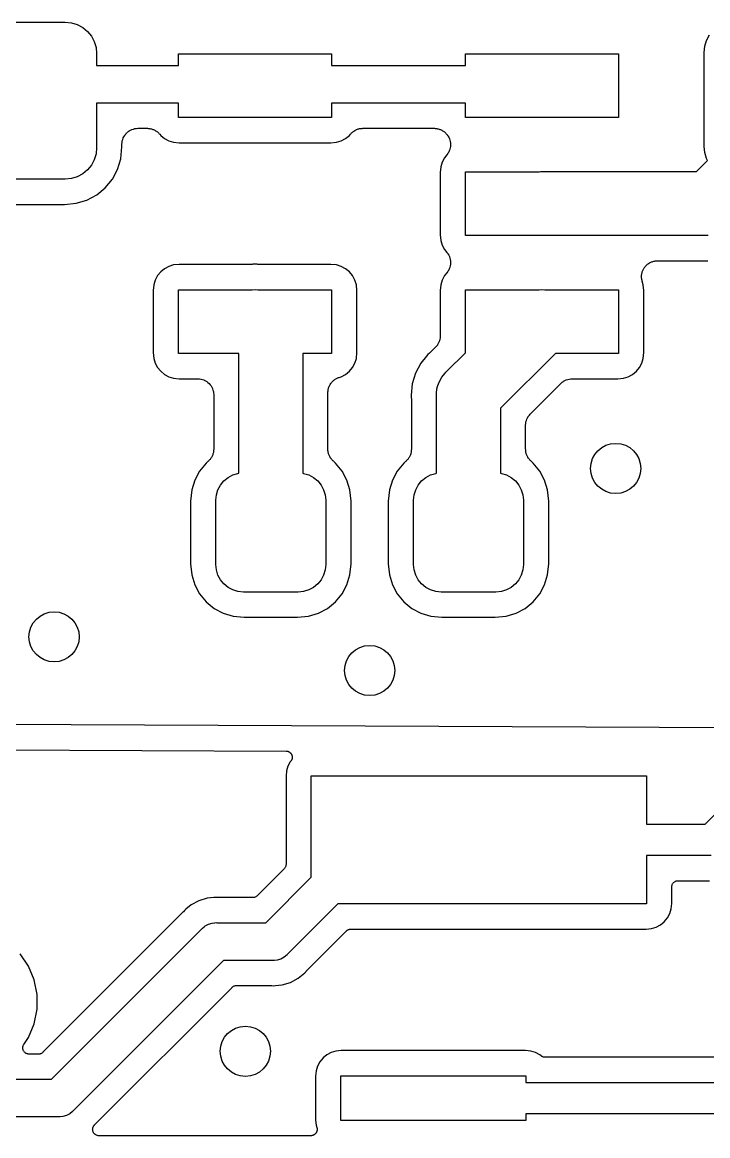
# Model space of a CAD drawing. Extents: x 5.16 to 6.06, y -3.88 to -2.24.
# Drawn here: x 5.6258 to 5.8408, y -3.0862 to -2.7369 of the extents above; entities that cross this region are included whole.
import ezdxf

# ---------------------------------------------------------------- set-up
doc = ezdxf.new("R2010")
doc.units = 0
doc.header["$MEASUREMENT"] = 0
doc.layers.add('BLACK', color=7, linetype='CONTINUOUS')

msp = doc.modelspace()

# ---------------------------------------------------------------- linework, layer by layer
at = {"layer": 'BLACK', "linetype": 'CONTINUOUS'}
for p, q in [((5.59009, -2.73694), (5.63931, -2.73694)), ((5.63931, -2.73694), (5.64123, -2.73713)), ((5.64123, -2.73713), (5.64307, -2.73769)), ((5.64307, -2.73769), (5.64478, -2.7386)), ((5.64478, -2.7386), (5.64627, -2.73982)), ((5.64627, -2.73982), (5.64749, -2.74131)), ((5.64749, -2.74131), (5.6484, -2.74301)), ((5.84045, -2.74262), (5.84136, -2.74092)), ((5.6484, -2.74301), (5.64896, -2.74486)), ((5.64896, -2.74486), (5.64915, -2.74678)), ((5.8397, -2.74639), (5.83989, -2.74447)), ((5.83989, -2.74447), (5.84045, -2.74262)), ((5.64915, -2.74678), (5.64915, -2.75053)), ((5.67484, -2.75053), (5.67484, -2.74683)), ((5.67484, -2.74683), (5.72284, -2.74683)), ((5.72284, -2.74683), (5.72284, -2.75053)), ((5.76484, -2.75053), (5.76484, -2.74683)), ((5.76484, -2.74683), (5.81284, -2.74683)), ((5.81284, -2.74683), (5.81284, -2.76683)), ((5.8397, -2.77591), (5.8397, -2.74639)), ((5.64915, -2.75053), (5.67484, -2.75053)), ((5.72284, -2.75053), (5.76484, -2.75053)), ((5.67484, -2.76234), (5.64915, -2.76234)), ((5.64915, -2.76234), (5.64915, -2.77631)), ((5.67484, -2.76683), (5.67484, -2.76234)), ((5.76484, -2.76234), (5.72284, -2.76234)), ((5.72284, -2.76234), (5.72284, -2.76683)), ((5.76484, -2.76683), (5.76484, -2.76234)), ((5.72284, -2.76683), (5.67484, -2.76683)), ((5.81284, -2.76683), (5.76484, -2.76683)), ((5.65734, -2.77372), (5.65748, -2.77328)), ((5.65748, -2.77328), (5.65749, -2.77326)), ((5.65749, -2.77324), (5.65772, -2.77283)), ((5.65749, -2.77326), (5.65749, -2.77324)), ((5.65772, -2.77283), (5.65794, -2.77242)), ((5.65794, -2.77242), (5.65795, -2.7724)), ((5.65795, -2.7724), (5.65796, -2.77239)), ((5.65796, -2.77239), (5.65826, -2.77203)), ((5.65826, -2.77203), (5.65856, -2.77166)), ((5.65856, -2.77166), (5.65858, -2.77165)), ((5.65858, -2.77165), (5.65859, -2.77164)), ((5.65859, -2.77164), (5.65895, -2.77135)), ((5.65895, -2.77135), (5.65932, -2.77105)), ((5.65932, -2.77105), (5.65933, -2.77104)), ((5.65933, -2.77104), (5.65935, -2.77103)), ((5.65935, -2.77103), (5.65977, -2.77081)), ((5.65977, -2.77081), (5.66018, -2.77059)), ((5.66018, -2.77059), (5.6602, -2.77058)), ((5.6602, -2.77058), (5.66021, -2.77058)), ((5.66021, -2.77058), (5.66066, -2.77044)), ((5.66066, -2.77044), (5.66112, -2.77031)), ((5.66112, -2.77031), (5.66113, -2.77031)), ((5.66113, -2.77031), (5.66115, -2.7703)), ((5.66115, -2.7703), (5.66162, -2.77026)), ((5.66162, -2.77026), (5.66209, -2.77021)), ((5.66209, -2.77021), (5.66506, -2.77021)), ((5.66506, -2.77021), (5.66513, -2.77021)), ((5.66513, -2.77021), (5.66535, -2.77024)), ((5.66535, -2.77024), (5.66557, -2.77024)), ((5.66557, -2.77024), (5.66583, -2.77029)), ((5.66583, -2.77029), (5.6661, -2.77032)), ((5.6661, -2.77032), (5.66631, -2.77039)), ((5.66631, -2.77039), (5.66653, -2.77043)), ((5.66653, -2.77043), (5.66678, -2.77054)), ((5.66678, -2.77054), (5.66703, -2.77062)), ((5.66703, -2.77062), (5.66722, -2.77072)), ((5.66722, -2.77072), (5.66743, -2.77081)), ((5.66743, -2.77081), (5.66765, -2.77096)), ((5.66765, -2.77096), (5.66789, -2.77109)), ((5.66789, -2.77109), (5.66806, -2.77123)), ((5.66806, -2.77123), (5.66824, -2.77135)), ((5.66824, -2.77135), (5.66843, -2.77154)), ((5.66843, -2.77154), (5.66864, -2.77171)), ((5.66864, -2.77171), (5.66877, -2.77189)), ((5.66877, -2.77189), (5.66893, -2.77204)), ((5.66893, -2.77204), (5.66924, -2.77242)), ((5.66924, -2.77242), (5.67044, -2.77341)), ((5.72723, -2.77341), (5.72843, -2.77242)), ((5.72843, -2.77242), (5.72874, -2.77204)), ((5.72874, -2.77204), (5.72879, -2.77199)), ((5.72879, -2.77199), (5.72894, -2.77183)), ((5.72894, -2.77183), (5.72908, -2.77166)), ((5.72908, -2.77166), (5.72929, -2.77149)), ((5.72929, -2.77149), (5.72949, -2.77131)), ((5.72949, -2.77131), (5.72967, -2.77119)), ((5.72967, -2.77119), (5.72984, -2.77105)), ((5.72984, -2.77105), (5.73008, -2.77092)), ((5.73008, -2.77092), (5.7303, -2.77077)), ((5.7303, -2.77077), (5.73051, -2.77069)), ((5.73051, -2.77069), (5.7307, -2.77059)), ((5.7307, -2.77059), (5.73096, -2.77051)), ((5.73096, -2.77051), (5.73121, -2.77041)), ((5.73121, -2.77041), (5.73143, -2.77037)), ((5.73143, -2.77037), (5.73164, -2.77031)), ((5.73164, -2.77031), (5.7319, -2.77028)), ((5.7319, -2.77028), (5.73217, -2.77023)), ((5.73217, -2.77023), (5.73239, -2.77023)), ((5.73239, -2.77023), (5.73261, -2.77021)), ((5.73261, -2.77021), (5.75506, -2.77021)), ((5.75506, -2.77021), (5.75513, -2.77021)), ((5.75513, -2.77021), (5.75535, -2.77024)), ((5.75535, -2.77024), (5.75557, -2.77024)), ((5.75557, -2.77024), (5.75583, -2.77029)), ((5.75583, -2.77029), (5.7561, -2.77032)), ((5.7561, -2.77032), (5.75631, -2.77039)), ((5.75631, -2.77039), (5.75653, -2.77043)), ((5.75653, -2.77043), (5.75678, -2.77054)), ((5.75678, -2.77054), (5.75703, -2.77062)), ((5.75703, -2.77062), (5.75722, -2.77072)), ((5.75722, -2.77072), (5.75743, -2.77081)), ((5.75743, -2.77081), (5.75765, -2.77096)), ((5.75765, -2.77096), (5.75789, -2.77109)), ((5.75789, -2.77109), (5.75806, -2.77123)), ((5.75806, -2.77123), (5.75824, -2.77135)), ((5.75824, -2.77135), (5.75843, -2.77154)), ((5.75843, -2.77154), (5.75864, -2.77171)), ((5.75864, -2.77171), (5.75877, -2.77189)), ((5.75877, -2.77189), (5.75893, -2.77204)), ((5.75893, -2.77204), (5.75902, -2.77215)), ((5.75902, -2.77215), (5.75904, -2.77218)), ((5.75904, -2.77218), (5.75904, -2.77218)), ((5.75904, -2.77218), (5.75904, -2.77218)), ((5.75904, -2.77218), (5.75907, -2.77221)), ((5.75907, -2.77221), (5.7592, -2.77242)), ((5.7592, -2.77242), (5.75925, -2.77247)), ((5.75925, -2.77247), (5.75928, -2.77254)), ((5.75928, -2.77254), (5.75932, -2.7726)), ((5.75932, -2.7726), (5.75958, -2.77299)), ((5.75958, -2.77299), (5.75959, -2.77301)), ((5.75959, -2.77301), (5.7596, -2.77303)), ((5.7596, -2.77303), (5.75977, -2.77346)), ((5.64915, -2.77631), (5.64896, -2.77823)), ((5.65672, -2.77977), (5.65709, -2.77606)), ((5.65709, -2.77514), (5.65714, -2.77467)), ((5.65709, -2.77518), (5.65709, -2.77514)), ((5.65709, -2.77521), (5.65709, -2.77518)), ((5.65709, -2.77518), (5.65709, -2.77518)), ((5.65709, -2.77518), (5.65709, -2.77518)), ((5.65709, -2.77606), (5.65709, -2.77521)), ((5.65714, -2.77467), (5.65719, -2.77421)), ((5.65719, -2.77419), (5.6572, -2.77417)), ((5.65719, -2.77421), (5.65719, -2.77419)), ((5.6572, -2.77417), (5.65734, -2.77372)), ((5.67044, -2.77341), (5.67181, -2.77414)), ((5.67181, -2.77414), (5.67329, -2.77459)), ((5.67329, -2.77459), (5.67508, -2.77476)), ((5.67508, -2.77476), (5.72259, -2.77476)), ((5.72259, -2.77476), (5.72438, -2.77459)), ((5.72438, -2.77459), (5.72586, -2.77414)), ((5.72586, -2.77414), (5.72723, -2.77341)), ((5.75993, -2.77682), (5.75974, -2.77726)), ((5.75977, -2.77346), (5.75995, -2.7739)), ((5.75994, -2.77679), (5.75993, -2.7768)), ((5.75993, -2.7768), (5.75993, -2.77682)), ((5.76003, -2.77633), (5.75994, -2.77679)), ((5.75995, -2.7739), (5.75995, -2.77392)), ((5.75995, -2.77392), (5.75996, -2.77393)), ((5.75996, -2.77393), (5.76004, -2.77439)), ((5.76013, -2.77587), (5.76003, -2.77633)), ((5.76004, -2.77439), (5.76013, -2.77485)), ((5.76013, -2.77485), (5.76013, -2.77487)), ((5.76013, -2.77487), (5.76014, -2.77489)), ((5.76014, -2.77489), (5.76013, -2.77536)), ((5.76013, -2.77536), (5.76013, -2.77583)), ((5.76013, -2.77583), (5.76013, -2.77585)), ((5.76013, -2.77585), (5.76013, -2.77587)), ((5.83989, -2.77783), (5.8397, -2.77591)), ((5.6484, -2.78007), (5.64749, -2.78178)), ((5.64896, -2.77823), (5.6484, -2.78007)), ((5.65571, -2.7831), (5.65672, -2.77977)), ((5.75826, -2.77943), (5.75753, -2.7808)), ((5.75902, -2.7785), (5.75826, -2.77943)), ((5.75928, -2.77811), (5.75902, -2.7785)), ((5.75955, -2.77772), (5.75928, -2.77811)), ((5.75956, -2.77769), (5.75955, -2.7777)), ((5.75955, -2.7777), (5.75955, -2.77772)), ((5.75974, -2.77726), (5.75956, -2.77769)), ((5.83731, -2.78379), (5.84079, -2.78031)), ((5.84045, -2.77968), (5.83989, -2.77783)), ((5.84079, -2.78031), (5.84045, -2.77968)), ((5.64627, -2.78327), (5.64478, -2.78449)), ((5.64749, -2.78178), (5.64627, -2.78327)), ((5.65407, -2.78617), (5.65571, -2.7831)), ((5.75707, -2.78228), (5.7569, -2.78407)), ((5.75753, -2.7808), (5.75707, -2.78228)), ((5.76484, -2.80383), (5.76484, -2.78383)), ((5.76484, -2.78383), (5.78794, -2.78383)), ((5.78794, -2.78383), (5.78834, -2.78379)), ((5.78834, -2.78379), (5.83731, -2.78379)), ((5.63931, -2.78615), (5.59009, -2.78615)), ((5.64123, -2.78596), (5.63931, -2.78615)), ((5.64307, -2.7854), (5.64123, -2.78596)), ((5.64478, -2.78449), (5.64307, -2.7854)), ((5.65186, -2.78886), (5.65407, -2.78617)), ((5.7569, -2.78407), (5.7569, -2.80358)), ((5.64917, -2.79107), (5.65186, -2.78886)), ((5.59034, -2.79409), (5.63906, -2.79409)), ((5.63906, -2.79409), (5.64277, -2.79372)), ((5.64277, -2.79372), (5.6461, -2.79271)), ((5.6461, -2.79271), (5.64917, -2.79107)), ((5.7569, -2.80358), (5.75707, -2.80537)), ((5.78794, -2.80383), (5.76484, -2.80383)), ((5.78834, -2.80387), (5.78794, -2.80383)), ((5.84098, -2.80387), (5.78834, -2.80387)), ((5.75707, -2.80537), (5.75753, -2.80685)), ((5.75753, -2.80685), (5.75826, -2.80822)), ((5.75826, -2.80822), (5.75902, -2.80915)), ((5.75902, -2.80915), (5.75904, -2.80918)), ((5.75904, -2.80918), (5.75904, -2.80918)), ((5.75904, -2.80918), (5.75904, -2.80918)), ((5.75904, -2.80918), (5.75907, -2.80921)), ((5.75907, -2.80921), (5.75932, -2.8096)), ((5.75932, -2.8096), (5.75958, -2.80999)), ((5.75958, -2.80999), (5.75959, -2.81001)), ((5.75959, -2.81001), (5.7596, -2.81003)), ((5.7596, -2.81003), (5.75977, -2.81046)), ((5.75977, -2.81046), (5.75995, -2.8109)), ((5.75995, -2.8109), (5.75995, -2.81092)), ((5.75995, -2.81092), (5.75996, -2.81093)), ((5.75996, -2.81093), (5.76004, -2.81139)), ((5.76004, -2.81139), (5.76013, -2.81185)), ((5.82433, -2.81181), (5.82459, -2.81176)), ((5.82459, -2.81176), (5.82482, -2.81176)), ((5.82482, -2.81176), (5.82505, -2.81174)), ((5.82505, -2.81174), (5.84035, -2.81174)), ((5.84035, -2.81174), (5.84042, -2.81174)), ((5.84042, -2.81174), (5.84063, -2.81176)), ((5.84063, -2.81176), (5.84084, -2.81176)), ((5.66924, -2.81523), (5.66826, -2.81643)), ((5.67044, -2.81425), (5.66924, -2.81523)), ((5.67181, -2.81352), (5.67044, -2.81425)), ((5.67329, -2.81307), (5.67181, -2.81352)), ((5.67508, -2.81289), (5.67329, -2.81307)), ((5.69794, -2.81289), (5.67508, -2.81289)), ((5.69815, -2.81287), (5.69794, -2.81289)), ((5.69836, -2.81287), (5.69815, -2.81287)), ((5.69843, -2.81287), (5.69836, -2.81287)), ((5.69884, -2.81283), (5.69843, -2.81287)), ((5.69924, -2.81287), (5.69884, -2.81283)), ((5.69945, -2.81287), (5.69924, -2.81287)), ((5.69966, -2.81289), (5.69945, -2.81287)), ((5.69973, -2.81289), (5.69966, -2.81289)), ((5.72259, -2.81289), (5.69973, -2.81289)), ((5.72438, -2.81307), (5.72259, -2.81289)), ((5.72586, -2.81352), (5.72438, -2.81307)), ((5.72723, -2.81425), (5.72586, -2.81352)), ((5.72843, -2.81523), (5.72723, -2.81425)), ((5.72941, -2.81643), (5.72843, -2.81523)), ((5.75928, -2.81511), (5.75902, -2.8155)), ((5.75955, -2.81472), (5.75928, -2.81511)), ((5.75956, -2.81469), (5.75955, -2.8147)), ((5.75955, -2.8147), (5.75955, -2.81472)), ((5.75974, -2.81426), (5.75956, -2.81469)), ((5.75993, -2.81382), (5.75974, -2.81426)), ((5.75994, -2.81379), (5.75993, -2.8138)), ((5.75993, -2.8138), (5.75993, -2.81382)), ((5.76003, -2.81333), (5.75994, -2.81379)), ((5.76013, -2.81287), (5.76003, -2.81333)), ((5.76013, -2.81185), (5.76013, -2.81187)), ((5.76013, -2.81187), (5.76014, -2.81189)), ((5.76014, -2.81189), (5.76013, -2.81236)), ((5.76013, -2.81236), (5.76013, -2.81283)), ((5.76013, -2.81283), (5.76013, -2.81285)), ((5.76013, -2.81285), (5.76013, -2.81287)), ((5.82023, -2.81549), (5.82028, -2.81523)), ((5.82028, -2.81523), (5.82037, -2.81502)), ((5.82037, -2.81502), (5.82044, -2.8148)), ((5.82044, -2.8148), (5.82056, -2.81458)), ((5.82056, -2.81458), (5.82066, -2.81434)), ((5.82066, -2.81434), (5.82079, -2.81415)), ((5.82079, -2.81415), (5.8209, -2.81394)), ((5.8209, -2.81394), (5.82107, -2.81374)), ((5.82107, -2.81374), (5.82121, -2.81353)), ((5.82121, -2.81353), (5.82138, -2.81337)), ((5.82138, -2.81337), (5.82153, -2.81319)), ((5.82153, -2.81319), (5.82173, -2.81303)), ((5.82173, -2.81303), (5.82191, -2.81285)), ((5.82191, -2.81285), (5.8221, -2.81272)), ((5.8221, -2.81272), (5.82228, -2.81258)), ((5.82228, -2.81258), (5.82251, -2.81245)), ((5.82251, -2.81245), (5.82273, -2.81231)), ((5.82273, -2.81231), (5.82294, -2.81223)), ((5.82294, -2.81223), (5.82314, -2.81212)), ((5.82314, -2.81212), (5.82339, -2.81204)), ((5.82339, -2.81204), (5.82363, -2.81195)), ((5.82363, -2.81195), (5.82386, -2.8119)), ((5.82386, -2.8119), (5.82408, -2.81184)), ((5.82408, -2.81184), (5.82433, -2.81181)), ((5.66753, -2.8178), (5.66707, -2.81928)), ((5.66826, -2.81643), (5.66753, -2.8178)), ((5.73014, -2.8178), (5.72941, -2.81643)), ((5.7306, -2.81928), (5.73014, -2.8178)), ((5.75753, -2.8178), (5.75707, -2.81928)), ((5.75826, -2.81643), (5.75753, -2.8178)), ((5.75902, -2.8155), (5.75826, -2.81643)), ((5.82005, -2.81671), (5.82008, -2.81645)), ((5.82007, -2.81693), (5.82005, -2.81671)), ((5.82007, -2.81717), (5.82007, -2.81693)), ((5.82011, -2.81742), (5.82007, -2.81717)), ((5.82008, -2.81619), (5.82013, -2.81596)), ((5.82008, -2.81645), (5.82008, -2.81619)), ((5.82014, -2.81768), (5.82011, -2.81742)), ((5.82013, -2.81596), (5.82015, -2.81573)), ((5.8202, -2.8179), (5.82014, -2.81768)), ((5.82015, -2.81573), (5.82023, -2.81549)), ((5.82024, -2.81812), (5.8202, -2.8179)), ((5.82026, -2.81819), (5.82024, -2.81812)), ((5.8206, -2.81928), (5.82026, -2.81819)), ((5.66707, -2.81928), (5.6669, -2.82107)), ((5.6669, -2.82107), (5.6669, -2.84058)), ((5.67484, -2.84083), (5.67484, -2.82083)), ((5.67484, -2.82083), (5.69794, -2.82083)), ((5.69794, -2.82083), (5.69884, -2.82074)), ((5.69884, -2.82074), (5.69973, -2.82083)), ((5.69973, -2.82083), (5.72284, -2.82083)), ((5.72284, -2.82083), (5.72284, -2.84083)), ((5.73077, -2.82107), (5.7306, -2.81928)), ((5.73077, -2.84058), (5.73077, -2.82107)), ((5.75707, -2.81928), (5.7569, -2.82107)), ((5.7569, -2.82107), (5.7569, -2.83536)), ((5.76484, -2.84063), (5.76484, -2.82083)), ((5.76484, -2.82083), (5.78794, -2.82083)), ((5.78794, -2.82083), (5.78883, -2.82074)), ((5.78883, -2.82074), (5.78973, -2.82083)), ((5.78973, -2.82083), (5.81284, -2.82083)), ((5.81284, -2.82083), (5.81284, -2.84083)), ((5.82077, -2.82107), (5.8206, -2.81928)), ((5.82077, -2.84058), (5.82077, -2.82107)), ((5.75685, -2.83589), (5.7568, -2.83635)), ((5.7569, -2.83543), (5.75685, -2.83589)), ((5.7569, -2.83536), (5.7569, -2.83538)), ((5.7569, -2.83538), (5.7569, -2.83538)), ((5.7569, -2.83538), (5.7569, -2.83538)), ((5.7569, -2.83538), (5.7569, -2.83543)), ((5.75543, -2.83889), (5.75391, -2.84042)), ((5.75573, -2.83854), (5.75543, -2.83889)), ((5.75602, -2.83818), (5.75573, -2.83854)), ((5.75604, -2.83816), (5.75602, -2.83818)), ((5.75605, -2.83814), (5.75604, -2.83816)), ((5.75627, -2.83773), (5.75605, -2.83814)), ((5.75649, -2.83733), (5.75627, -2.83773)), ((5.7565, -2.8373), (5.75649, -2.83733)), ((5.75651, -2.83728), (5.7565, -2.8373)), ((5.75665, -2.83684), (5.75651, -2.83728)), ((5.75679, -2.8364), (5.75665, -2.83684)), ((5.7568, -2.83635), (5.75679, -2.83637)), ((5.75679, -2.83637), (5.75679, -2.8364)), ((5.6669, -2.84058), (5.66707, -2.84237)), ((5.66707, -2.84237), (5.66753, -2.84385)), ((5.69374, -2.84083), (5.67484, -2.84083)), ((5.69374, -2.87842), (5.69374, -2.84083)), ((5.72284, -2.84083), (5.71382, -2.84083)), ((5.71382, -2.84083), (5.71382, -2.87842)), ((5.73014, -2.84385), (5.7306, -2.84237)), ((5.7306, -2.84237), (5.73077, -2.84058)), ((5.75265, -2.84164), (5.75082, -2.84388)), ((5.75306, -2.84115), (5.75265, -2.84164)), ((5.75265, -2.84164), (5.75265, -2.84164)), ((5.75355, -2.84074), (5.75306, -2.84115)), ((5.7537, -2.8406), (5.75355, -2.84074)), ((5.75386, -2.84046), (5.7537, -2.8406)), ((5.75391, -2.84042), (5.75386, -2.84046)), ((5.75903, -2.84643), (5.76484, -2.84063)), ((5.79303, -2.84083), (5.77582, -2.85804)), ((5.81284, -2.84083), (5.79303, -2.84083)), ((5.82014, -2.84385), (5.8206, -2.84237)), ((5.8206, -2.84237), (5.82077, -2.84058)), ((5.66753, -2.84385), (5.66826, -2.84522)), ((5.66826, -2.84522), (5.66924, -2.84642)), ((5.66924, -2.84642), (5.67044, -2.84741)), ((5.72723, -2.84741), (5.72843, -2.84642)), ((5.72843, -2.84642), (5.72941, -2.84522)), ((5.72941, -2.84522), (5.73014, -2.84385)), ((5.75082, -2.84388), (5.74915, -2.84699)), ((5.75865, -2.84674), (5.75903, -2.84643)), ((5.81723, -2.84741), (5.81843, -2.84642)), ((5.81843, -2.84642), (5.81941, -2.84522)), ((5.81941, -2.84522), (5.82014, -2.84385)), ((5.67044, -2.84741), (5.67181, -2.84814)), ((5.67181, -2.84814), (5.67329, -2.84859)), ((5.67329, -2.84859), (5.67508, -2.84876)), ((5.67508, -2.84876), (5.68086, -2.84876)), ((5.68086, -2.84876), (5.6809, -2.84876)), ((5.6809, -2.84876), (5.6809, -2.84876)), ((5.6809, -2.84876), (5.6809, -2.84876)), ((5.6809, -2.84876), (5.68093, -2.84876)), ((5.68093, -2.84876), (5.6814, -2.84882)), ((5.6814, -2.84882), (5.68187, -2.84887)), ((5.68187, -2.84887), (5.68188, -2.84887)), ((5.68188, -2.84887), (5.6819, -2.84887)), ((5.6819, -2.84887), (5.68235, -2.84901)), ((5.68235, -2.84901), (5.6828, -2.84915)), ((5.6828, -2.84915), (5.68282, -2.84916)), ((5.68282, -2.84916), (5.68283, -2.84917)), ((5.68283, -2.84917), (5.68324, -2.84939)), ((5.68324, -2.84939), (5.68366, -2.84962)), ((5.68366, -2.84962), (5.68367, -2.84963)), ((5.68367, -2.84963), (5.68369, -2.84964)), ((5.68369, -2.84964), (5.68405, -2.84994)), ((5.68405, -2.84994), (5.68441, -2.85024)), ((5.72256, -2.85029), (5.72271, -2.85011)), ((5.72271, -2.85011), (5.72283, -2.84993)), ((5.72283, -2.84993), (5.72302, -2.84974)), ((5.72302, -2.84974), (5.72319, -2.84954)), ((5.72319, -2.84954), (5.72337, -2.8494)), ((5.72337, -2.8494), (5.72352, -2.84924)), ((5.72352, -2.84924), (5.72374, -2.84909)), ((5.72374, -2.84909), (5.72395, -2.84893)), ((5.72395, -2.84893), (5.72415, -2.84882)), ((5.72415, -2.84882), (5.72434, -2.8487)), ((5.72434, -2.8487), (5.72458, -2.8486)), ((5.72458, -2.8486), (5.72482, -2.84847)), ((5.72482, -2.84847), (5.72503, -2.84841)), ((5.72503, -2.84841), (5.72524, -2.84833)), ((5.72524, -2.84833), (5.72586, -2.84814)), ((5.72586, -2.84814), (5.72723, -2.84741)), ((5.74915, -2.84699), (5.74813, -2.85037)), ((5.75609, -2.85124), (5.75646, -2.85002)), ((5.75646, -2.85002), (5.7574, -2.84827)), ((5.7574, -2.84827), (5.75834, -2.84713)), ((5.75834, -2.84713), (5.75865, -2.84674)), ((5.75834, -2.84713), (5.75834, -2.84713)), ((5.79478, -2.85021), (5.79482, -2.85018)), ((5.79482, -2.85018), (5.79518, -2.84989)), ((5.79518, -2.84989), (5.79554, -2.8496)), ((5.79554, -2.8496), (5.79556, -2.84959)), ((5.79556, -2.84959), (5.79558, -2.84957)), ((5.79558, -2.84957), (5.79599, -2.84936)), ((5.79599, -2.84936), (5.7964, -2.84914)), ((5.7964, -2.84914), (5.79642, -2.84913)), ((5.79642, -2.84913), (5.79645, -2.84912)), ((5.79645, -2.84912), (5.79689, -2.84899)), ((5.79689, -2.84899), (5.79733, -2.84886)), ((5.79733, -2.84886), (5.79736, -2.84886)), ((5.79736, -2.84886), (5.79738, -2.84885)), ((5.79738, -2.84885), (5.79784, -2.84881)), ((5.79784, -2.84881), (5.7983, -2.84876)), ((5.7983, -2.84876), (5.81259, -2.84876)), ((5.81259, -2.84876), (5.81438, -2.84859)), ((5.81438, -2.84859), (5.81586, -2.84814)), ((5.81586, -2.84814), (5.81723, -2.84741)), ((5.68441, -2.85024), (5.68442, -2.85025)), ((5.68442, -2.85025), (5.68443, -2.85026)), ((5.68443, -2.85026), (5.68473, -2.85063)), ((5.68473, -2.85063), (5.68503, -2.851)), ((5.68503, -2.851), (5.68504, -2.85101)), ((5.68504, -2.85101), (5.68505, -2.85103)), ((5.68505, -2.85103), (5.68526, -2.85144)), ((5.68526, -2.85144), (5.68549, -2.85186)), ((5.68549, -2.85186), (5.68549, -2.85187)), ((5.68549, -2.85187), (5.6855, -2.85189)), ((5.6855, -2.85189), (5.68563, -2.85234)), ((5.68563, -2.85234), (5.68577, -2.85279)), ((5.68577, -2.85279), (5.68577, -2.85281)), ((5.68577, -2.85281), (5.68577, -2.85283)), ((5.68577, -2.85283), (5.68582, -2.85329)), ((5.68582, -2.85329), (5.68586, -2.85376)), ((5.72169, -2.85304), (5.72171, -2.85282)), ((5.72169, -2.85311), (5.72169, -2.85304)), ((5.72169, -2.87088), (5.72169, -2.85311)), ((5.72171, -2.85282), (5.72172, -2.85259)), ((5.72172, -2.85259), (5.72177, -2.85233)), ((5.72177, -2.85233), (5.7218, -2.85207)), ((5.7218, -2.85207), (5.72187, -2.85186)), ((5.72187, -2.85186), (5.72191, -2.85164)), ((5.72191, -2.85164), (5.72201, -2.85139)), ((5.72201, -2.85139), (5.72209, -2.85114)), ((5.72209, -2.85114), (5.7222, -2.85094)), ((5.7222, -2.85094), (5.72229, -2.85074)), ((5.72229, -2.85074), (5.72244, -2.85052)), ((5.72244, -2.85052), (5.72256, -2.85029)), ((5.74813, -2.85037), (5.74778, -2.85388)), ((5.7557, -2.85388), (5.75575, -2.85331)), ((5.75575, -2.85331), (5.75589, -2.85191)), ((5.75589, -2.85191), (5.75609, -2.85124)), ((5.78516, -2.85983), (5.79477, -2.85023)), ((5.79477, -2.85023), (5.79478, -2.85022)), ((5.79478, -2.85022), (5.79478, -2.85021)), ((5.79478, -2.85022), (5.79478, -2.85022)), ((5.68586, -2.85376), (5.68586, -2.87088)), ((5.74778, -2.85388), (5.74785, -2.85451)), ((5.74785, -2.85451), (5.74785, -2.85458)), ((5.74785, -2.85458), (5.74785, -2.85479)), ((5.74785, -2.85479), (5.74787, -2.855)), ((5.74787, -2.855), (5.74787, -2.87088)), ((5.75574, -2.85437), (5.7557, -2.85388)), ((5.75574, -2.87842), (5.75574, -2.85437)), ((5.77582, -2.85804), (5.77582, -2.87842)), ((5.78432, -2.86099), (5.78454, -2.86059)), ((5.78454, -2.86059), (5.78456, -2.86057)), ((5.78456, -2.86057), (5.78457, -2.86054)), ((5.78457, -2.86054), (5.78487, -2.86019)), ((5.78487, -2.86019), (5.78516, -2.85983)), ((5.7837, -2.8633), (5.78375, -2.86284)), ((5.7837, -2.86335), (5.7837, -2.8633)), ((5.7837, -2.86337), (5.7837, -2.86335)), ((5.7837, -2.86335), (5.7837, -2.86335)), ((5.7837, -2.86335), (5.7837, -2.86335)), ((5.7837, -2.87088), (5.7837, -2.86337)), ((5.78375, -2.86284), (5.7838, -2.86238)), ((5.7838, -2.86236), (5.78381, -2.86233)), ((5.7838, -2.86238), (5.7838, -2.86236)), ((5.78381, -2.86233), (5.78395, -2.86189)), ((5.78395, -2.86189), (5.78408, -2.86145)), ((5.78408, -2.86145), (5.78409, -2.86142)), ((5.78409, -2.86142), (5.7841, -2.8614)), ((5.7841, -2.8614), (5.78432, -2.86099)), ((5.68586, -2.87095), (5.68584, -2.87117)), ((5.68586, -2.87088), (5.68586, -2.87095)), ((5.72171, -2.8711), (5.72169, -2.87088)), ((5.72171, -2.87132), (5.72171, -2.8711)), ((5.74787, -2.87095), (5.74785, -2.87117)), ((5.74787, -2.87088), (5.74787, -2.87095)), ((5.78372, -2.8711), (5.7837, -2.87088)), ((5.78372, -2.87132), (5.78372, -2.8711)), ((5.68419, -2.87459), (5.68403, -2.87475)), ((5.68436, -2.87445), (5.68419, -2.87459)), ((5.68453, -2.87425), (5.68436, -2.87445)), ((5.68472, -2.87406), (5.68453, -2.87425)), ((5.68485, -2.87388), (5.68472, -2.87406)), ((5.68499, -2.87371), (5.68485, -2.87388)), ((5.68512, -2.87347), (5.68499, -2.87371)), ((5.68527, -2.87325), (5.68512, -2.87347)), ((5.68535, -2.87304), (5.68527, -2.87325)), ((5.68546, -2.87285), (5.68535, -2.87304)), ((5.68554, -2.8726), (5.68546, -2.87285)), ((5.68564, -2.87235), (5.68554, -2.8726)), ((5.68569, -2.87213), (5.68564, -2.87235)), ((5.68575, -2.87192), (5.68569, -2.87213)), ((5.68578, -2.87165), (5.68575, -2.87192)), ((5.68584, -2.87139), (5.68578, -2.87165)), ((5.68584, -2.87117), (5.68584, -2.87139)), ((5.72176, -2.87159), (5.72171, -2.87132)), ((5.72178, -2.87185), (5.72176, -2.87159)), ((5.72185, -2.87206), (5.72178, -2.87185)), ((5.72189, -2.87228), (5.72185, -2.87206)), ((5.72199, -2.87253), (5.72189, -2.87228)), ((5.72207, -2.87279), (5.72199, -2.87253)), ((5.72217, -2.87298), (5.72207, -2.87279)), ((5.72225, -2.87319), (5.72217, -2.87298)), ((5.7224, -2.87341), (5.72225, -2.87319)), ((5.72252, -2.87365), (5.7224, -2.87341)), ((5.72266, -2.87382), (5.72252, -2.87365)), ((5.72278, -2.874), (5.72266, -2.87382)), ((5.72297, -2.8742), (5.72278, -2.874)), ((5.72314, -2.87441), (5.72297, -2.8742)), ((5.72331, -2.87455), (5.72314, -2.87441)), ((5.72346, -2.8747), (5.72331, -2.87455)), ((5.7462, -2.87459), (5.74604, -2.87475)), ((5.74637, -2.87445), (5.7462, -2.87459)), ((5.74654, -2.87425), (5.74637, -2.87445)), ((5.74673, -2.87406), (5.74654, -2.87425)), ((5.74685, -2.87388), (5.74673, -2.87406)), ((5.747, -2.87371), (5.74685, -2.87388)), ((5.74713, -2.87347), (5.747, -2.87371)), ((5.74728, -2.87325), (5.74713, -2.87347)), ((5.74736, -2.87304), (5.74728, -2.87325)), ((5.74747, -2.87285), (5.74736, -2.87304)), ((5.74755, -2.8726), (5.74747, -2.87285)), ((5.74765, -2.87235), (5.74755, -2.8726)), ((5.74769, -2.87213), (5.74765, -2.87235)), ((5.74776, -2.87192), (5.74769, -2.87213)), ((5.74779, -2.87165), (5.74776, -2.87192)), ((5.74784, -2.87139), (5.74779, -2.87165)), ((5.74785, -2.87117), (5.74784, -2.87139)), ((5.78377, -2.87159), (5.78372, -2.87132)), ((5.78379, -2.87185), (5.78377, -2.87159)), ((5.78386, -2.87206), (5.78379, -2.87185)), ((5.7839, -2.87228), (5.78386, -2.87206)), ((5.784, -2.87253), (5.7839, -2.87228)), ((5.78407, -2.87279), (5.784, -2.87253)), ((5.78418, -2.87298), (5.78407, -2.87279)), ((5.78426, -2.87319), (5.78418, -2.87298)), ((5.78441, -2.87341), (5.78426, -2.87319)), ((5.78453, -2.87365), (5.78441, -2.87341)), ((5.78467, -2.87382), (5.78453, -2.87365)), ((5.78479, -2.874), (5.78467, -2.87382)), ((5.78498, -2.8742), (5.78479, -2.874)), ((5.78515, -2.87441), (5.78498, -2.8742)), ((5.78532, -2.87455), (5.78515, -2.87441)), ((5.78547, -2.8747), (5.78532, -2.87455)), ((5.68142, -2.87771), (5.6799, -2.88056)), ((5.68348, -2.8752), (5.68142, -2.87771)), ((5.68403, -2.87475), (5.68348, -2.8752)), ((5.72352, -2.87475), (5.72346, -2.8747)), ((5.72407, -2.8752), (5.72352, -2.87475)), ((5.72613, -2.87771), (5.72407, -2.8752)), ((5.72765, -2.88056), (5.72613, -2.87771)), ((5.74343, -2.87771), (5.74191, -2.88056)), ((5.74549, -2.8752), (5.74343, -2.87771)), ((5.74604, -2.87475), (5.74549, -2.8752)), ((5.78553, -2.87475), (5.78547, -2.8747)), ((5.78608, -2.8752), (5.78553, -2.87475)), ((5.78814, -2.87771), (5.78608, -2.8752)), ((5.78966, -2.88056), (5.78814, -2.87771)), ((5.6799, -2.88056), (5.67896, -2.88366)), ((5.688, -2.8821), (5.68907, -2.8808)), ((5.68907, -2.8808), (5.69038, -2.87973)), ((5.69038, -2.87973), (5.69187, -2.87893)), ((5.69187, -2.87893), (5.69348, -2.87844)), ((5.69348, -2.87844), (5.69374, -2.87842)), ((5.71382, -2.87842), (5.71407, -2.87844)), ((5.71407, -2.87844), (5.71568, -2.87893)), ((5.71568, -2.87893), (5.71717, -2.87973)), ((5.71717, -2.87973), (5.71848, -2.8808)), ((5.71848, -2.8808), (5.71955, -2.8821)), ((5.7286, -2.88366), (5.72765, -2.88056)), ((5.74191, -2.88056), (5.74096, -2.88366)), ((5.75001, -2.8821), (5.75108, -2.8808)), ((5.75108, -2.8808), (5.75239, -2.87973)), ((5.75239, -2.87973), (5.75388, -2.87893)), ((5.75388, -2.87893), (5.75549, -2.87844)), ((5.75549, -2.87844), (5.75574, -2.87842)), ((5.77582, -2.87842), (5.77608, -2.87844)), ((5.77608, -2.87844), (5.77769, -2.87893)), ((5.77769, -2.87893), (5.77918, -2.87973)), ((5.77918, -2.87973), (5.78049, -2.8808)), ((5.78049, -2.8808), (5.78156, -2.8821)), ((5.7906, -2.88366), (5.78966, -2.88056)), ((5.67896, -2.88366), (5.67862, -2.88713)), ((5.68672, -2.88521), (5.68721, -2.88359)), ((5.68721, -2.88359), (5.688, -2.8821)), ((5.71955, -2.8821), (5.72034, -2.88359)), ((5.72034, -2.88359), (5.72083, -2.88521)), ((5.72894, -2.88713), (5.7286, -2.88366)), ((5.74096, -2.88366), (5.74062, -2.88713)), ((5.74872, -2.88521), (5.74921, -2.88359)), ((5.74921, -2.88359), (5.75001, -2.8821)), ((5.78156, -2.8821), (5.78235, -2.88359)), ((5.78235, -2.88359), (5.78284, -2.88521)), ((5.79094, -2.88713), (5.7906, -2.88366)), ((5.67862, -2.88713), (5.67862, -2.90682)), ((5.68655, -2.88689), (5.68672, -2.88521)), ((5.68655, -2.90706), (5.68655, -2.88689)), ((5.72083, -2.88521), (5.721, -2.88689)), ((5.721, -2.88689), (5.721, -2.90706)), ((5.72894, -2.90682), (5.72894, -2.88713)), ((5.74062, -2.88713), (5.74062, -2.90682)), ((5.74856, -2.88689), (5.74872, -2.88521)), ((5.74856, -2.90706), (5.74856, -2.88689)), ((5.78284, -2.88521), (5.78301, -2.88689)), ((5.78301, -2.88689), (5.78301, -2.90706)), ((5.79094, -2.90682), (5.79094, -2.88713)), ((5.67862, -2.90682), (5.67896, -2.91029)), ((5.68672, -2.90875), (5.68655, -2.90706)), ((5.68721, -2.91036), (5.68672, -2.90875)), ((5.72083, -2.90875), (5.72034, -2.91036)), ((5.721, -2.90706), (5.72083, -2.90875)), ((5.7286, -2.91029), (5.72894, -2.90682)), ((5.74062, -2.90682), (5.74096, -2.91029)), ((5.74872, -2.90875), (5.74856, -2.90706)), ((5.74921, -2.91036), (5.74872, -2.90875)), ((5.78284, -2.90875), (5.78235, -2.91036)), ((5.78301, -2.90706), (5.78284, -2.90875)), ((5.7906, -2.91029), (5.79094, -2.90682)), ((5.67896, -2.91029), (5.6799, -2.91339)), ((5.688, -2.91185), (5.68721, -2.91036)), ((5.68907, -2.91315), (5.688, -2.91185)), ((5.71955, -2.91185), (5.71848, -2.91315)), ((5.72034, -2.91036), (5.71955, -2.91185)), ((5.72765, -2.91339), (5.7286, -2.91029)), ((5.74096, -2.91029), (5.74191, -2.91339)), ((5.75001, -2.91185), (5.74921, -2.91036)), ((5.75108, -2.91315), (5.75001, -2.91185)), ((5.78156, -2.91185), (5.78049, -2.91315)), ((5.78235, -2.91036), (5.78156, -2.91185)), ((5.78966, -2.91339), (5.7906, -2.91029)), ((5.6799, -2.91339), (5.68142, -2.91625)), ((5.68142, -2.91625), (5.68348, -2.91875)), ((5.69038, -2.91423), (5.68907, -2.91315)), ((5.69187, -2.91502), (5.69038, -2.91423)), ((5.69348, -2.91551), (5.69187, -2.91502)), ((5.69516, -2.91568), (5.69348, -2.91551)), ((5.71239, -2.91568), (5.69516, -2.91568)), ((5.71407, -2.91551), (5.71239, -2.91568)), ((5.71568, -2.91502), (5.71407, -2.91551)), ((5.71717, -2.91423), (5.71568, -2.91502)), ((5.71848, -2.91315), (5.71717, -2.91423)), ((5.72407, -2.91875), (5.72613, -2.91625)), ((5.72613, -2.91625), (5.72765, -2.91339)), ((5.74191, -2.91339), (5.74343, -2.91625)), ((5.74343, -2.91625), (5.74549, -2.91875)), ((5.75239, -2.91423), (5.75108, -2.91315)), ((5.75388, -2.91502), (5.75239, -2.91423)), ((5.75549, -2.91551), (5.75388, -2.91502)), ((5.75717, -2.91568), (5.75549, -2.91551)), ((5.7744, -2.91568), (5.75717, -2.91568)), ((5.77608, -2.91551), (5.7744, -2.91568)), ((5.77769, -2.91502), (5.77608, -2.91551)), ((5.77918, -2.91423), (5.77769, -2.91502)), ((5.78049, -2.91315), (5.77918, -2.91423)), ((5.78608, -2.91875), (5.78814, -2.91625)), ((5.78814, -2.91625), (5.78966, -2.91339)), ((5.68348, -2.91875), (5.68598, -2.9208)), ((5.72157, -2.9208), (5.72407, -2.91875)), ((5.74549, -2.91875), (5.74799, -2.9208)), ((5.78358, -2.9208), (5.78608, -2.91875)), ((5.68598, -2.9208), (5.68884, -2.92233)), ((5.68884, -2.92233), (5.69194, -2.92327)), ((5.69194, -2.92327), (5.69541, -2.92361)), ((5.71214, -2.92361), (5.71561, -2.92327)), ((5.71561, -2.92327), (5.71871, -2.92233)), ((5.71871, -2.92233), (5.72157, -2.9208)), ((5.74799, -2.9208), (5.75085, -2.92233)), ((5.75085, -2.92233), (5.75395, -2.92327)), ((5.75395, -2.92327), (5.75742, -2.92361)), ((5.77415, -2.92361), (5.77762, -2.92327)), ((5.77762, -2.92327), (5.78072, -2.92233)), ((5.78072, -2.92233), (5.78358, -2.9208)), ((5.69541, -2.92361), (5.71214, -2.92361)), ((5.75742, -2.92361), (5.77415, -2.92361)), ((5.85478, -2.95831), (5.54492, -2.95696)), ((5.53948, -2.96481), (5.70854, -2.96555)), ((5.70854, -2.96555), (5.70857, -2.96555)), ((5.70857, -2.96555), (5.70865, -2.96556)), ((5.70865, -2.96556), (5.70874, -2.96556)), ((5.70874, -2.96556), (5.70885, -2.96558)), ((5.70885, -2.96558), (5.70895, -2.96559)), ((5.70895, -2.96559), (5.70903, -2.96562)), ((5.70903, -2.96562), (5.70912, -2.96564)), ((5.70912, -2.96564), (5.70922, -2.96568)), ((5.70989, -2.96896), (5.70916, -2.97033)), ((5.70922, -2.96568), (5.70931, -2.96571)), ((5.70931, -2.96571), (5.70939, -2.96575)), ((5.70939, -2.96575), (5.70947, -2.96579)), ((5.70947, -2.96579), (5.70956, -2.96585)), ((5.70956, -2.96585), (5.70965, -2.9659)), ((5.70965, -2.9659), (5.70972, -2.96595)), ((5.70972, -2.96595), (5.70979, -2.966)), ((5.70979, -2.966), (5.70986, -2.96608)), ((5.70986, -2.96608), (5.70994, -2.96615)), ((5.71005, -2.96877), (5.70989, -2.96896)), ((5.70994, -2.96615), (5.71, -2.96621)), ((5.71, -2.96621), (5.71006, -2.96628)), ((5.7101, -2.96869), (5.71005, -2.96877)), ((5.71006, -2.96628), (5.71012, -2.96636)), ((5.71016, -2.96862), (5.7101, -2.96869)), ((5.71012, -2.96636), (5.71018, -2.96645)), ((5.71021, -2.96853), (5.71016, -2.96862)), ((5.71018, -2.96645), (5.71022, -2.96652)), ((5.71027, -2.96845), (5.71021, -2.96853)), ((5.71022, -2.96652), (5.71027, -2.9666)), ((5.71027, -2.9666), (5.71031, -2.96669)), ((5.7103, -2.96836), (5.71027, -2.96845)), ((5.71034, -2.96829), (5.7103, -2.96836)), ((5.71031, -2.96669), (5.71036, -2.96679)), ((5.71037, -2.96819), (5.71034, -2.96829)), ((5.71036, -2.96679), (5.71038, -2.96687)), ((5.71041, -2.96809), (5.71037, -2.96819)), ((5.71038, -2.96687), (5.71042, -2.96695)), ((5.71043, -2.968), (5.71041, -2.96809)), ((5.71042, -2.96695), (5.71044, -2.96706)), ((5.71046, -2.96792), (5.71043, -2.968)), ((5.71044, -2.96706), (5.71047, -2.96716)), ((5.71047, -2.96782), (5.71046, -2.96792)), ((5.71047, -2.96716), (5.71047, -2.96724)), ((5.71047, -2.96724), (5.71049, -2.96733)), ((5.71049, -2.96771), (5.71047, -2.96782)), ((5.71049, -2.96733), (5.71049, -2.96743)), ((5.71049, -2.96743), (5.7105, -2.96754)), ((5.7105, -2.96754), (5.71049, -2.96763)), ((5.71049, -2.96763), (5.71049, -2.96771)), ((5.70871, -2.97181), (5.70855, -2.97345)), ((5.70916, -2.97033), (5.70871, -2.97181)), ((5.70855, -2.97345), (5.70855, -3.00113)), ((5.71647, -3.00516), (5.71647, -2.97335)), ((5.71647, -2.97335), (5.82159, -2.97335)), ((5.82159, -2.97335), (5.82159, -2.98851)), ((5.84006, -2.98851), (5.85006, -2.97852)), ((5.82159, -2.98851), (5.84006, -2.98851)), ((5.84186, -2.99835), (5.82159, -2.99835)), ((5.82159, -2.99835), (5.82159, -3.01351)), ((5.70797, -3.00252), (5.69953, -3.01097)), ((5.70809, -3.00238), (5.70797, -3.00252)), ((5.70821, -3.00224), (5.70809, -3.00238)), ((5.70822, -3.00223), (5.70821, -3.00223)), ((5.70821, -3.00223), (5.70821, -3.00224)), ((5.70831, -3.00206), (5.70822, -3.00223)), ((5.70839, -3.00191), (5.70831, -3.00206)), ((5.7084, -3.0019), (5.70839, -3.00191)), ((5.70845, -3.00171), (5.7084, -3.00189)), ((5.7084, -3.00189), (5.7084, -3.0019)), ((5.70851, -3.00154), (5.70845, -3.00171)), ((5.70853, -3.00134), (5.70851, -3.00152)), ((5.70851, -3.00152), (5.70851, -3.00153)), ((5.70851, -3.00153), (5.70851, -3.00154)), ((5.70855, -3.00116), (5.70853, -3.00134)), ((5.70855, -3.00113), (5.70855, -3.00114)), ((5.70855, -3.00114), (5.70855, -3.00114)), ((5.70855, -3.00114), (5.70855, -3.00114)), ((5.70855, -3.00114), (5.70855, -3.00116)), ((5.70222, -3.01942), (5.71647, -3.00516)), ((5.82967, -3.00742), (5.82976, -3.00726)), ((5.82976, -3.00726), (5.82985, -3.0071)), ((5.82985, -3.00709), (5.82986, -3.00708)), ((5.82985, -3.0071), (5.82985, -3.00709)), ((5.82986, -3.00708), (5.82997, -3.00694)), ((5.82997, -3.00694), (5.83009, -3.0068)), ((5.83009, -3.0068), (5.8301, -3.0068)), ((5.8301, -3.00679), (5.83025, -3.00668)), ((5.8301, -3.0068), (5.8301, -3.00679)), ((5.83025, -3.00668), (5.83039, -3.00656)), ((5.83039, -3.00656), (5.8304, -3.00655)), ((5.8304, -3.00655), (5.83057, -3.00646)), ((5.8304, -3.00655), (5.8304, -3.00655)), ((5.83057, -3.00646), (5.83073, -3.00638)), ((5.83073, -3.00638), (5.83074, -3.00637)), ((5.83074, -3.00637), (5.83092, -3.00632)), ((5.83074, -3.00637), (5.83074, -3.00637)), ((5.83092, -3.00632), (5.8311, -3.00627)), ((5.8311, -3.00627), (5.83111, -3.00627)), ((5.83111, -3.00626), (5.8313, -3.00625)), ((5.83111, -3.00627), (5.83111, -3.00626)), ((5.8313, -3.00625), (5.83148, -3.00623)), ((5.83148, -3.00623), (5.84138, -3.00623)), ((5.82951, -3.00817), (5.82953, -3.00799)), ((5.82951, -3.00818), (5.82951, -3.00817)), ((5.82951, -3.0082), (5.82951, -3.00818)), ((5.82951, -3.00818), (5.82951, -3.00818)), ((5.82951, -3.00818), (5.82951, -3.00818)), ((5.82951, -3.01342), (5.82951, -3.0082)), ((5.82953, -3.00799), (5.82955, -3.0078)), ((5.82955, -3.0078), (5.82955, -3.00779)), ((5.82955, -3.00779), (5.82956, -3.00779)), ((5.82956, -3.00779), (5.82961, -3.00761)), ((5.82961, -3.00761), (5.82967, -3.00743)), ((5.82967, -3.00743), (5.82967, -3.00742)), ((5.82967, -3.00743), (5.82967, -3.00743)), ((5.67882, -3.01381), (5.67717, -3.01516)), ((5.68121, -3.01253), (5.67882, -3.01381)), ((5.68381, -3.01174), (5.68121, -3.01253)), ((5.68593, -3.01153), (5.68381, -3.01174)), ((5.68651, -3.01148), (5.68593, -3.01153)), ((5.68593, -3.01153), (5.68593, -3.01153)), ((5.68709, -3.01153), (5.68651, -3.01148)), ((5.68718, -3.01153), (5.68709, -3.01153)), ((5.68726, -3.01154), (5.68718, -3.01153)), ((5.68729, -3.01154), (5.68726, -3.01154)), ((5.69814, -3.01154), (5.68729, -3.01154)), ((5.69832, -3.01153), (5.69814, -3.01154)), ((5.6985, -3.01151), (5.69832, -3.01153)), ((5.69851, -3.01151), (5.6985, -3.01151)), ((5.69852, -3.01151), (5.69851, -3.01151)), ((5.6987, -3.01145), (5.69852, -3.01151)), ((5.69887, -3.0114), (5.6987, -3.01145)), ((5.69888, -3.0114), (5.69887, -3.0114)), ((5.69889, -3.01139), (5.69888, -3.0114)), ((5.69905, -3.01131), (5.69889, -3.01139)), ((5.69921, -3.01123), (5.69905, -3.01131)), ((5.69922, -3.01122), (5.69921, -3.01123)), ((5.69923, -3.01121), (5.69922, -3.01122)), ((5.69937, -3.0111), (5.69923, -3.01121)), ((5.69951, -3.01099), (5.69937, -3.0111)), ((5.69953, -3.01097), (5.69951, -3.01099)), ((5.69953, -3.01097), (5.69953, -3.01097)), ((5.69953, -3.01097), (5.69953, -3.01097)), ((5.69953, -3.01097), (5.69953, -3.01097)), ((5.72482, -3.01351), (5.70904, -3.02929)), ((5.82159, -3.01351), (5.72482, -3.01351)), ((5.82935, -3.01506), (5.82951, -3.01342)), ((5.67622, -3.01613), (5.63229, -3.06006)), ((5.67627, -3.01606), (5.67622, -3.01613)), ((5.67633, -3.016), (5.67627, -3.01606)), ((5.67635, -3.01598), (5.67633, -3.016)), ((5.67672, -3.01553), (5.67635, -3.01598)), ((5.67717, -3.01516), (5.67672, -3.01553)), ((5.67717, -3.01516), (5.67717, -3.01516)), ((5.82817, -3.01791), (5.8289, -3.01654)), ((5.8289, -3.01654), (5.82935, -3.01506)), ((5.63497, -3.06851), (5.68213, -3.02135)), ((5.68213, -3.02135), (5.68232, -3.02113)), ((5.68232, -3.02113), (5.68285, -3.02069)), ((5.68285, -3.02069), (5.68322, -3.02039)), ((5.68322, -3.02039), (5.68384, -3.02006)), ((5.68384, -3.02006), (5.68424, -3.01984)), ((5.68424, -3.01984), (5.68535, -3.0195)), ((5.68535, -3.0195), (5.68622, -3.01942)), ((5.68622, -3.01942), (5.68651, -3.01939)), ((5.68622, -3.01942), (5.68622, -3.01942)), ((5.68651, -3.01939), (5.6868, -3.01942)), ((5.6868, -3.01942), (5.70222, -3.01942)), ((5.82149, -3.02143), (5.82313, -3.02127)), ((5.82313, -3.02127), (5.82462, -3.02082)), ((5.82462, -3.02082), (5.82599, -3.02009)), ((5.82599, -3.02009), (5.82719, -3.01911)), ((5.82719, -3.01911), (5.82817, -3.01791)), ((5.71495, -3.03452), (5.72746, -3.02201)), ((5.72746, -3.02201), (5.72747, -3.02201)), ((5.72747, -3.022), (5.72748, -3.02199)), ((5.72747, -3.02201), (5.72747, -3.022)), ((5.72747, -3.02201), (5.72747, -3.02201)), ((5.72748, -3.02199), (5.72762, -3.02188)), ((5.72762, -3.02188), (5.72776, -3.02176)), ((5.72776, -3.02176), (5.72777, -3.02176)), ((5.72777, -3.02176), (5.72778, -3.02175)), ((5.72778, -3.02175), (5.72794, -3.02167)), ((5.72794, -3.02167), (5.7281, -3.02158)), ((5.7281, -3.02158), (5.72811, -3.02158)), ((5.72811, -3.02158), (5.72812, -3.02157)), ((5.72812, -3.02157), (5.7283, -3.02152)), ((5.7283, -3.02152), (5.72847, -3.02147)), ((5.72847, -3.02147), (5.72848, -3.02147)), ((5.72848, -3.02147), (5.72849, -3.02147)), ((5.72849, -3.02147), (5.72867, -3.02145)), ((5.72867, -3.02145), (5.72885, -3.02143)), ((5.72885, -3.02143), (5.82149, -3.02143)), ((5.62776, -3.03303), (5.62518, -3.02916)), ((5.68896, -3.03123), (5.6418, -3.07839)), ((5.70437, -3.03123), (5.68896, -3.03123)), ((5.70466, -3.03126), (5.70437, -3.03123)), ((5.70495, -3.03123), (5.70466, -3.03126)), ((5.70582, -3.03114), (5.70495, -3.03123)), ((5.70495, -3.03123), (5.70495, -3.03123)), ((5.70693, -3.03081), (5.70582, -3.03114)), ((5.70796, -3.03026), (5.70693, -3.03081)), ((5.70886, -3.02952), (5.70796, -3.03026)), ((5.70904, -3.02929), (5.70886, -3.02952)), ((5.62954, -3.03733), (5.62776, -3.03303)), ((5.71235, -3.03684), (5.71445, -3.03511)), ((5.71445, -3.03511), (5.71482, -3.03466)), ((5.71482, -3.03466), (5.71484, -3.03464)), ((5.71484, -3.03464), (5.7149, -3.03458)), ((5.7149, -3.03458), (5.71495, -3.03452)), ((5.63045, -3.04189), (5.62954, -3.03733)), ((5.70736, -3.0389), (5.70996, -3.03812)), ((5.70996, -3.03812), (5.71235, -3.03684)), ((5.63045, -3.04655), (5.63045, -3.04189)), ((5.64846, -3.08286), (5.69164, -3.03968)), ((5.69164, -3.03968), (5.69165, -3.03967)), ((5.69165, -3.03967), (5.69166, -3.03966)), ((5.69165, -3.03967), (5.69165, -3.03967)), ((5.69165, -3.03967), (5.69165, -3.03967)), ((5.69166, -3.03966), (5.6918, -3.03955)), ((5.6918, -3.03955), (5.69195, -3.03943)), ((5.69195, -3.03943), (5.69196, -3.03943)), ((5.69196, -3.03942), (5.69212, -3.03934)), ((5.69196, -3.03943), (5.69196, -3.03942)), ((5.69212, -3.03934), (5.69229, -3.03925)), ((5.69229, -3.03925), (5.6923, -3.03924)), ((5.69229, -3.03925), (5.69229, -3.03925)), ((5.6923, -3.03924), (5.69248, -3.03919)), ((5.69248, -3.03919), (5.69265, -3.03914)), ((5.69265, -3.03914), (5.69266, -3.03914)), ((5.69266, -3.03914), (5.69267, -3.03914)), ((5.69267, -3.03914), (5.69285, -3.03912)), ((5.69285, -3.03912), (5.69304, -3.0391)), ((5.69304, -3.0391), (5.70389, -3.0391)), ((5.70389, -3.0391), (5.70392, -3.0391)), ((5.70392, -3.0391), (5.704, -3.03911)), ((5.704, -3.03911), (5.70408, -3.03911)), ((5.70408, -3.03911), (5.70466, -3.03917)), ((5.70466, -3.03917), (5.70524, -3.03911)), ((5.70524, -3.03911), (5.70736, -3.0389)), ((5.70524, -3.03911), (5.70524, -3.03911)), ((5.62954, -3.05111), (5.63045, -3.04655)), ((5.62776, -3.05541), (5.62954, -3.05111)), ((5.62631, -3.05758), (5.62776, -3.05541)), ((5.62598, -3.05866), (5.626, -3.05846)), ((5.626, -3.05886), (5.62598, -3.05866)), ((5.62598, -3.05866), (5.62598, -3.05866)), ((5.62598, -3.05866), (5.62598, -3.05866)), ((5.626, -3.05846), (5.62602, -3.05828)), ((5.62602, -3.05904), (5.626, -3.05886)), ((5.62602, -3.05827), (5.62608, -3.05809)), ((5.62602, -3.05828), (5.62602, -3.05827)), ((5.62602, -3.05828), (5.62602, -3.05828)), ((5.62602, -3.05905), (5.62602, -3.05904)), ((5.62602, -3.05904), (5.62602, -3.05904)), ((5.62607, -3.05923), (5.62602, -3.05905)), ((5.62613, -3.05941), (5.62607, -3.05923)), ((5.62608, -3.05809), (5.62613, -3.05791)), ((5.62613, -3.05791), (5.62613, -3.05791)), ((5.62613, -3.05791), (5.62614, -3.05791)), ((5.62622, -3.05958), (5.62613, -3.05941)), ((5.62613, -3.05941), (5.62613, -3.05941)), ((5.62613, -3.05941), (5.62613, -3.05941)), ((5.62614, -3.05791), (5.62622, -3.05774)), ((5.62622, -3.05774), (5.62631, -3.05758)), ((5.6263, -3.05975), (5.62622, -3.05958)), ((5.62631, -3.05975), (5.6263, -3.05975)), ((5.62643, -3.0599), (5.62631, -3.05975)), ((5.62631, -3.05975), (5.62631, -3.05975)), ((5.72421, -3.05966), (5.72273, -3.06011)), ((5.72585, -3.0595), (5.72421, -3.05966)), ((5.78366, -3.0595), (5.72585, -3.0595)), ((5.7853, -3.05966), (5.78366, -3.0595)), ((5.78678, -3.06011), (5.7853, -3.05966)), ((5.62654, -3.06005), (5.62643, -3.0599)), ((5.62655, -3.06005), (5.62654, -3.06005)), ((5.6267, -3.06017), (5.62655, -3.06005)), ((5.62655, -3.06005), (5.62655, -3.06005)), ((5.62684, -3.06029), (5.6267, -3.06017)), ((5.62684, -3.0603), (5.62684, -3.06029)), ((5.62685, -3.0603), (5.62684, -3.0603)), ((5.62701, -3.06039), (5.62685, -3.0603)), ((5.62717, -3.06048), (5.62701, -3.06039)), ((5.62718, -3.06048), (5.62717, -3.06048)), ((5.62736, -3.06054), (5.62718, -3.06048)), ((5.62718, -3.06048), (5.62718, -3.06048)), ((5.62754, -3.06059), (5.62736, -3.06054)), ((5.62755, -3.0606), (5.62754, -3.06059)), ((5.62773, -3.06062), (5.62755, -3.0606)), ((5.62755, -3.0606), (5.62755, -3.0606)), ((5.62792, -3.06064), (5.62773, -3.06062)), ((5.62793, -3.06064), (5.62792, -3.06064)), ((5.62795, -3.06064), (5.62793, -3.06064)), ((5.62793, -3.06064), (5.62793, -3.06064)), ((5.63089, -3.06064), (5.62795, -3.06064)), ((5.63108, -3.06062), (5.63089, -3.06064)), ((5.63126, -3.0606), (5.63108, -3.06062)), ((5.63127, -3.0606), (5.63126, -3.0606)), ((5.63128, -3.0606), (5.63127, -3.0606)), ((5.63145, -3.06055), (5.63128, -3.0606)), ((5.63163, -3.0605), (5.63145, -3.06055)), ((5.63164, -3.06049), (5.63163, -3.06049)), ((5.63163, -3.06049), (5.63163, -3.0605)), ((5.63181, -3.0604), (5.63164, -3.06049)), ((5.63197, -3.06032), (5.63181, -3.0604)), ((5.63198, -3.06031), (5.63197, -3.06031)), ((5.63197, -3.06031), (5.63197, -3.06032)), ((5.63213, -3.06019), (5.63198, -3.06031)), ((5.63227, -3.06008), (5.63213, -3.06019)), ((5.63228, -3.06007), (5.63227, -3.06008)), ((5.63229, -3.06006), (5.63228, -3.06007)), ((5.63228, -3.06007), (5.63228, -3.06007)), ((5.63228, -3.06007), (5.63228, -3.06007)), ((5.71918, -3.06302), (5.71845, -3.06439)), ((5.72016, -3.06182), (5.71918, -3.06302)), ((5.72136, -3.06084), (5.72016, -3.06182)), ((5.72273, -3.06011), (5.72136, -3.06084)), ((5.78815, -3.06084), (5.78678, -3.06011)), ((5.78856, -3.06118), (5.78815, -3.06084)), ((5.78863, -3.06122), (5.78856, -3.06118)), ((5.7887, -3.06128), (5.78863, -3.06122)), ((5.78879, -3.06133), (5.7887, -3.06128)), ((5.78888, -3.06139), (5.78879, -3.06133)), ((5.78896, -3.06142), (5.78888, -3.06139)), ((5.78904, -3.06146), (5.78896, -3.06142)), ((5.78914, -3.0615), (5.78904, -3.06146)), ((5.78924, -3.06154), (5.78914, -3.0615)), ((5.78932, -3.06155), (5.78924, -3.06154)), ((5.7894, -3.06158), (5.78932, -3.06155)), ((5.78951, -3.06159), (5.7894, -3.06158)), ((5.78961, -3.06161), (5.78951, -3.06159)), ((5.7897, -3.06161), (5.78961, -3.06161)), ((5.78978, -3.06162), (5.7897, -3.06161)), ((5.78981, -3.06162), (5.78978, -3.06162)), ((5.84356, -3.06162), (5.78981, -3.06162)), ((5.718, -3.06587), (5.71783, -3.06751)), ((5.71845, -3.06439), (5.718, -3.06587)), ((5.56176, -3.06851), (5.63497, -3.06851)), ((5.71783, -3.06751), (5.71783, -3.08132)), ((5.72576, -3.08142), (5.72576, -3.06742)), ((5.72576, -3.06742), (5.78376, -3.06742)), ((5.78376, -3.06742), (5.78376, -3.0695)), ((5.78376, -3.0695), (5.84763, -3.0695)), ((5.63713, -3.08032), (5.56176, -3.08032)), ((5.63742, -3.08035), (5.63713, -3.08032)), ((5.63771, -3.08032), (5.63742, -3.08035)), ((5.63858, -3.08024), (5.63771, -3.08032)), ((5.63771, -3.08032), (5.63771, -3.08032)), ((5.63969, -3.0799), (5.63858, -3.08024)), ((5.64071, -3.07935), (5.63969, -3.0799)), ((5.64161, -3.07861), (5.64071, -3.07935)), ((5.6418, -3.07839), (5.64161, -3.07861)), ((5.84943, -3.07934), (5.78376, -3.07934)), ((5.78376, -3.07934), (5.78376, -3.08142)), ((5.64788, -3.08425), (5.6479, -3.08406)), ((5.6479, -3.08406), (5.64792, -3.08387)), ((5.64792, -3.08386), (5.64797, -3.08368)), ((5.64792, -3.08387), (5.64792, -3.08386)), ((5.64792, -3.08387), (5.64792, -3.08387)), ((5.64797, -3.08368), (5.64803, -3.0835)), ((5.64803, -3.0835), (5.64812, -3.08333)), ((5.64803, -3.0835), (5.64803, -3.0835)), ((5.64803, -3.0835), (5.64803, -3.0835)), ((5.64812, -3.08333), (5.64821, -3.08316)), ((5.64821, -3.08316), (5.64834, -3.08301)), ((5.64821, -3.08316), (5.64821, -3.08316)), ((5.64821, -3.08316), (5.64821, -3.08316)), ((5.64834, -3.08301), (5.64845, -3.08287)), ((5.64845, -3.08287), (5.64846, -3.08286)), ((5.64846, -3.08286), (5.64846, -3.08286)), ((5.64846, -3.08286), (5.64846, -3.08286)), ((5.71783, -3.08132), (5.718, -3.08296)), ((5.718, -3.08296), (5.71822, -3.08369)), ((5.71822, -3.08369), (5.71822, -3.08371)), ((5.71822, -3.08371), (5.71824, -3.0838)), ((5.71824, -3.0838), (5.71827, -3.08389)), ((5.71827, -3.08389), (5.71828, -3.08399)), ((5.71828, -3.08399), (5.71829, -3.08409)), ((5.71829, -3.08409), (5.71829, -3.08418)), ((5.71829, -3.08418), (5.7183, -3.08427)), ((5.78376, -3.08142), (5.72576, -3.08142)), ((5.6479, -3.08445), (5.64788, -3.08425)), ((5.64788, -3.08425), (5.64788, -3.08425)), ((5.64788, -3.08425), (5.64788, -3.08425)), ((5.64791, -3.08463), (5.6479, -3.08445)), ((5.64791, -3.08464), (5.64791, -3.08463)), ((5.64791, -3.08463), (5.64791, -3.08463)), ((5.64797, -3.08482), (5.64791, -3.08464)), ((5.64802, -3.085), (5.64797, -3.08482)), ((5.64812, -3.08518), (5.64802, -3.085)), ((5.64802, -3.085), (5.64802, -3.085)), ((5.64802, -3.085), (5.64802, -3.085)), ((5.6482, -3.08534), (5.64812, -3.08518)), ((5.64832, -3.08549), (5.6482, -3.08534)), ((5.6482, -3.08534), (5.6482, -3.08534)), ((5.6482, -3.08534), (5.6482, -3.08534)), ((5.64844, -3.08564), (5.64832, -3.08549)), ((5.64859, -3.08576), (5.64844, -3.08564)), ((5.64844, -3.08564), (5.64844, -3.08564)), ((5.64844, -3.08564), (5.64844, -3.08564)), ((5.64873, -3.08588), (5.64859, -3.08576)), ((5.64874, -3.08589), (5.64873, -3.08588)), ((5.6489, -3.08598), (5.64874, -3.08589)), ((5.64874, -3.08589), (5.64874, -3.08589)), ((5.64907, -3.08607), (5.6489, -3.08598)), ((5.64908, -3.08607), (5.64907, -3.08607)), ((5.64907, -3.08607), (5.64907, -3.08607)), ((5.64926, -3.08613), (5.64908, -3.08607)), ((5.64944, -3.08619), (5.64926, -3.08613)), ((5.64963, -3.08621), (5.64944, -3.08619)), ((5.64944, -3.08619), (5.64944, -3.08619)), ((5.64944, -3.08619), (5.64944, -3.08619)), ((5.64982, -3.08623), (5.64963, -3.08621)), ((5.64983, -3.08623), (5.64982, -3.08623)), ((5.64985, -3.08623), (5.64983, -3.08623)), ((5.64983, -3.08623), (5.64983, -3.08623)), ((5.64983, -3.08623), (5.64983, -3.08623)), ((5.71633, -3.08623), (5.64985, -3.08623)), ((5.71642, -3.08622), (5.71633, -3.08623)), ((5.71651, -3.08622), (5.71642, -3.08622)), ((5.71661, -3.0862), (5.71651, -3.08622)), ((5.71672, -3.08619), (5.71661, -3.0862)), ((5.7168, -3.08616), (5.71672, -3.08619)), ((5.71689, -3.08615), (5.7168, -3.08616)), ((5.71699, -3.08611), (5.71689, -3.08615)), ((5.71708, -3.08608), (5.71699, -3.08611)), ((5.71716, -3.08604), (5.71708, -3.08608)), ((5.71725, -3.086), (5.71716, -3.08604)), ((5.71733, -3.08595), (5.71725, -3.086)), ((5.71742, -3.0859), (5.71733, -3.08595)), ((5.71749, -3.08584), (5.71742, -3.0859)), ((5.71757, -3.08579), (5.71749, -3.08584)), ((5.71764, -3.08572), (5.71757, -3.08579)), ((5.71772, -3.08566), (5.71764, -3.08572)), ((5.71778, -3.08559), (5.71772, -3.08566)), ((5.71784, -3.08552), (5.71778, -3.08559)), ((5.7179, -3.08544), (5.71784, -3.08552)), ((5.71797, -3.08536), (5.7179, -3.08544)), ((5.71801, -3.08528), (5.71797, -3.08536)), ((5.71806, -3.08521), (5.71801, -3.08528)), ((5.7181, -3.08511), (5.71806, -3.08521)), ((5.71815, -3.08502), (5.7181, -3.08511)), ((5.71817, -3.08494), (5.71815, -3.08502)), ((5.71821, -3.08485), (5.71817, -3.08494)), ((5.71823, -3.08475), (5.71821, -3.08485)), ((5.71826, -3.08466), (5.71823, -3.08475)), ((5.71827, -3.08457), (5.71826, -3.08466)), ((5.71829, -3.08448), (5.71827, -3.08457)), ((5.7183, -3.08427), (5.71829, -3.08437)), ((5.71829, -3.08437), (5.71829, -3.08448))]:
    msp.add_line(p, q, dxfattribs=at)
at = {"layer": 'BLACK'}
for centre in [(5.81195, -2.8769), (5.6358, -2.92973), (5.73478, -2.94028), (5.6958, -3.05973)]:
    msp.add_circle(centre, 0.00787, dxfattribs=at)

doc.saveas('drawing.dxf')
